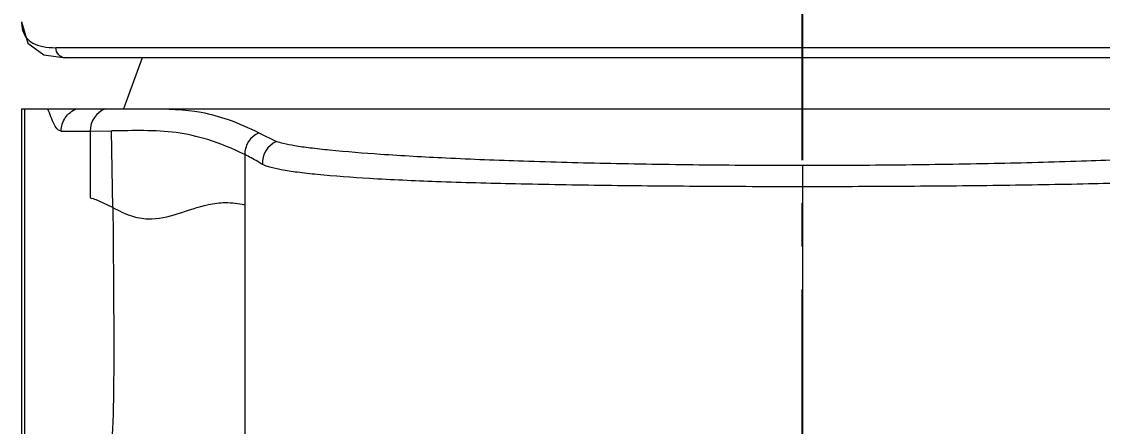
# Model space of a CAD drawing. Header units: millimetres. Extents: x 1991 to 2585, y -545 to -125.
# Drawn here: x 2343.25 to 2375.09, y -317.37 to -305.45 of the extents above; entities that cross this region are included whole.
import ezdxf

# ---------------------------------------------------------------- set-up
doc = ezdxf.new("R2010")
doc.units = ezdxf.units.MM
doc.header["$LTSCALE"] = 0.1
doc.linetypes.add('CENTERX2', pattern=[101.6, 63.5, -12.7, 12.7, -12.7])
doc.layers.get('0').update_dxf_attribs({"lineweight": 13})
doc.layers.add('CENTER', color=1, linetype='CENTERX2')
doc.layers.add('DIM', color=3, linetype='Continuous', lineweight=9)
doc.styles.get("Standard").update_dxf_attribs({"font": 'arial.ttf'})
doc.dimstyles.new('ISO-25', dxfattribs={"dimtxt": 2.5, "dimasz": 2.5, "dimexe": 1.25, "dimexo": 0.625, "dimtad": 1, "dimtxsty": 'Standard', "dimcen": 2.5, "dimadec": 0, "dimazin": 0, "dimtfac": 1, "dimtmove": 0, "dimatfit": 3, "dimfxl": 0, "dimarcsym": 0})

# ---------------------------------------------------------------- blocks, each defined once
blk = doc.blocks.new('*D14')
at = {"layer": 'Defpoints', "color": 0}
for p in [(2366.25, -268.181), (2437.775, -268.181), (2389.25, -408.015)]:
    blk.add_point(p, dxfattribs=at)
at = {"layer": 'DIM', "color": 3, "linetype": 'ByBlock', "lineweight": -2}
for p, q in [((2366.875, -268.181), (2439.025, -268.181)), ((2437.775, -405.515), (2437.775, -270.681)), ((2389.875, -408.015), (2439.025, -408.015))]:
    blk.add_line(p, q, dxfattribs=at)
at = {"layer": 'DIM', "color": 3}
for points in [[(2437.358, -270.681), (2438.192, -270.681), (2437.775, -268.181)], [(2437.358, -405.515), (2438.192, -405.515), (2437.775, -408.015)]]:
    blk.add_solid(points, dxfattribs=at)
at = {"layer": 'DIM', "color": 3, "insert": (2434.145, -338.098), "char_height": 5, "attachment_point": 5, "rotation": 90}
blk.add_mtext('139,8', dxfattribs=at)

msp = doc.modelspace()

# ---------------------------------------------------------------- linework, layer by layer
at = {"color": 7, "linetype": 'Continuous'}
for p, q in [((2343.25, -305.458), (2343.25, -305.46)), ((2388.241, -306.215), (2344.26, -306.215)), ((2387.954, -306.515), (2344.547, -306.515)), ((2344.547, -306.515), (2344.547, -306.515)), ((2346.805, -306.515), (2346.25, -308.015)), ((2343.25, -308.015), (2343.25, -407.968)), ((2343.25, -308.015), (2389.25, -308.015)), ((2343.35, -351.329), (2343.35, -308.015)), ((2344.418, -308.671), (2345.273, -308.671)), ((2345.272, -308.67), (2345.903, -308.667)), ((2345.272, -308.671), (2345.273, -310.637)), ((2345.936, -310.924), (2345.903, -308.667)), ((2350.241, -308.722), (2350.756, -308.975)), ((2349.822, -309.363), (2349.822, -318.315)), ((2366.25, -309.688), (2366.25, -318.782))]:
    msp.add_line(p, q, dxfattribs=at)
msp.add_lwpolyline([(2343.25, -305.458), (2343.433, -306.082), (2343.905, -306.421), (2344.547, -306.515)], dxfattribs=at)
for centre, radius, start, end in [((2345.972, -308.669), 0.7, 110.7738, 180.0606), ((2350.524, -309.365), 0.702, 113.9388, 179.8217), ((2351.049, -309.615), 0.703, 114.5725, 183.1753)]:
    msp.add_arc(centre, radius, start, end, dxfattribs=at)
for points, knots in [([(2343.25, -305.461), (2343.25, -305.479), (2343.252, -305.547), (2343.26, -305.615), (2343.271, -305.664)], [0, 0, 0, 0, 0.263568, 1, 1, 1, 1]), ([(2343.271, -305.664), (2343.29, -305.751), (2343.36, -305.92), (2343.584, -306.104), (2343.895, -306.2), (2344.13, -306.215), (2344.26, -306.215)], [0, 0, 0, 0, 0.216484, 0.430497, 0.682675, 1, 1, 1, 1]), ([(2344.547, -306.515), (2344.473, -306.515), (2344.318, -306.447), (2344.26, -306.291), (2344.26, -306.215)], [0, 0, 0, 0, 0.4921, 1, 1, 1, 1]), ([(2344.418, -308.671), (2344.382, -308.671), (2344.295, -308.615), (2344.158, -308.392), (2344.079, -308.177), (2344.026, -308.015)], [0, 0, 0, 0, 0.140227, 0.351673, 1, 1, 1, 1]), ([(2344.418, -308.671), (2344.418, -308.535), (2344.503, -308.249), (2344.74, -308.064), (2344.874, -308.015)], [0, 0, 0, 0, 0.488338, 1, 1, 1, 1]), ([(2347.026, -308.015), (2347.533, -308.015), (2348.321, -308.035), (2349.397, -308.327), (2349.946, -308.578), (2350.239, -308.723)], [0, 0, 0, 0, 0.456891, 0.704797, 1, 1, 1, 1]), ([(2349.822, -309.362), (2349.469, -309.192), (2348.812, -308.915), (2347.494, -308.619), (2346.535, -308.661), (2345.903, -308.667)], [0, 0, 0, 0, 0.291893, 0.528734, 1, 1, 1, 1]), ([(2366.25, -309.688), (2365.293, -309.688), (2363.411, -309.679), (2360.671, -309.637), (2358.128, -309.57), (2355.867, -309.481), (2353.964, -309.375), (2352.63, -309.271), (2351.786, -309.178), (2351.331, -309.116), (2351, -309.053), (2350.821, -309.005), (2350.757, -308.975)], [0, 0, 0, 0, 0.185041, 0.363542, 0.529246, 0.676508, 0.80052, 0.897472, 0.934877, 0.964542, 0.98627, 1, 1, 1, 1]), ([(2381.744, -308.975), (2381.68, -309.005), (2381.501, -309.053), (2381.17, -309.116), (2380.715, -309.178), (2379.871, -309.271), (2378.537, -309.375), (2376.634, -309.481), (2374.373, -309.57), (2371.83, -309.637), (2369.09, -309.679), (2367.208, -309.688), (2366.25, -309.688)], [0, 0, 0, 0, 0.013731, 0.035458, 0.065123, 0.102528, 0.199475, 0.32349, 0.470749, 0.636458, 0.814959, 1, 1, 1, 1]), ([(2350.347, -309.653), (2350.3, -309.627), (2350.13, -309.521), (2349.953, -309.426), (2349.822, -309.363)], [0, 0, 0, 0, 0.271326, 1, 1, 1, 1]), ([(2366.25, -310.312), (2365.261, -310.312), (2363.327, -310.306), (2360.51, -310.28), (2357.904, -310.236), (2355.587, -310.173), (2353.64, -310.086), (2352.273, -309.99), (2351.409, -309.894), (2350.94, -309.825), (2350.599, -309.751), (2350.413, -309.691), (2350.347, -309.653)], [0, 0, 0, 0, 0.18609, 0.364029, 0.529912, 0.676477, 0.800125, 0.896669, 0.934138, 0.96373, 0.985658, 1, 1, 1, 1]), ([(2382.154, -309.653), (2382.087, -309.692), (2381.899, -309.752), (2381.555, -309.826), (2381.085, -309.895), (2380.217, -309.991), (2378.849, -310.087), (2376.896, -310.173), (2374.577, -310.237), (2371.968, -310.28), (2369.16, -310.306), (2367.232, -310.312), (2366.25, -310.312)], [0, 0, 0, 0, 0.014472, 0.036659, 0.06639, 0.10379, 0.200877, 0.324317, 0.471645, 0.637282, 0.815364, 1, 1, 1, 1]), ([(2345.269, -310.637), (2345.326, -310.653), (2345.471, -310.698), (2345.696, -310.801), (2345.864, -310.881), (2345.949, -310.924)], [0, 0, 0, 0, 0.241321, 0.616842, 1, 1, 1, 1]), ([(2345.919, -318.12), (2345.918, -317.971), (2345.921, -317.692), (2345.957, -317.123), (2345.967, -316.399), (2345.976, -315.5), (2345.974, -314.28), (2345.964, -312.754), (2345.954, -311.533), (2345.949, -310.924)], [0, 0, 0, 0, 0.062093, 0.116445, 0.237329, 0.363845, 0.491344, 0.745938, 1, 1, 1, 1]), ([(2345.936, -310.924), (2346.115, -311.014), (2346.442, -311.183), (2347.108, -311.309), (2347.879, -311.117), (2348.605, -310.837), (2349.276, -310.758), (2349.636, -310.799), (2349.822, -310.841)], [0, 0, 0, 0, 0.150292, 0.274306, 0.498127, 0.731257, 0.857537, 1, 1, 1, 1])]:
    msp.add_open_spline(points, degree=3, knots=knots, dxfattribs=at)
at = {"layer": 'CENTER'}
msp.add_line((2366.25, -441.609), (2366.25, -263.69), dxfattribs=at)

# ---------------------------------------------------------------- dimensions: what is measured, and where the dimension line sits
at = {"layer": 'DIM', "color": 7}
dim = msp.add_linear_dim(base=(2437.775, -268.181), p1=(2389.25, -408.015), p2=(2366.25, -268.181), angle=90, dimstyle='ISO-25', override={"dimtxt": 5, "dimdec": 1, "dimcen": 5, "dimclrd": 3, "dimclre": 3, "dimclrt": 3, "dimtdec": 1, "dimfxl": 1.25, "dimtfill": 1, "dimarcsym": 1}, dxfattribs=at)
dim.commit()
dim.dimension.update_dxf_attribs({"geometry": '*D14', "text_midpoint": (2437.775, -338.098), "dimtype": 160})

doc.saveas('drawing.dxf')
